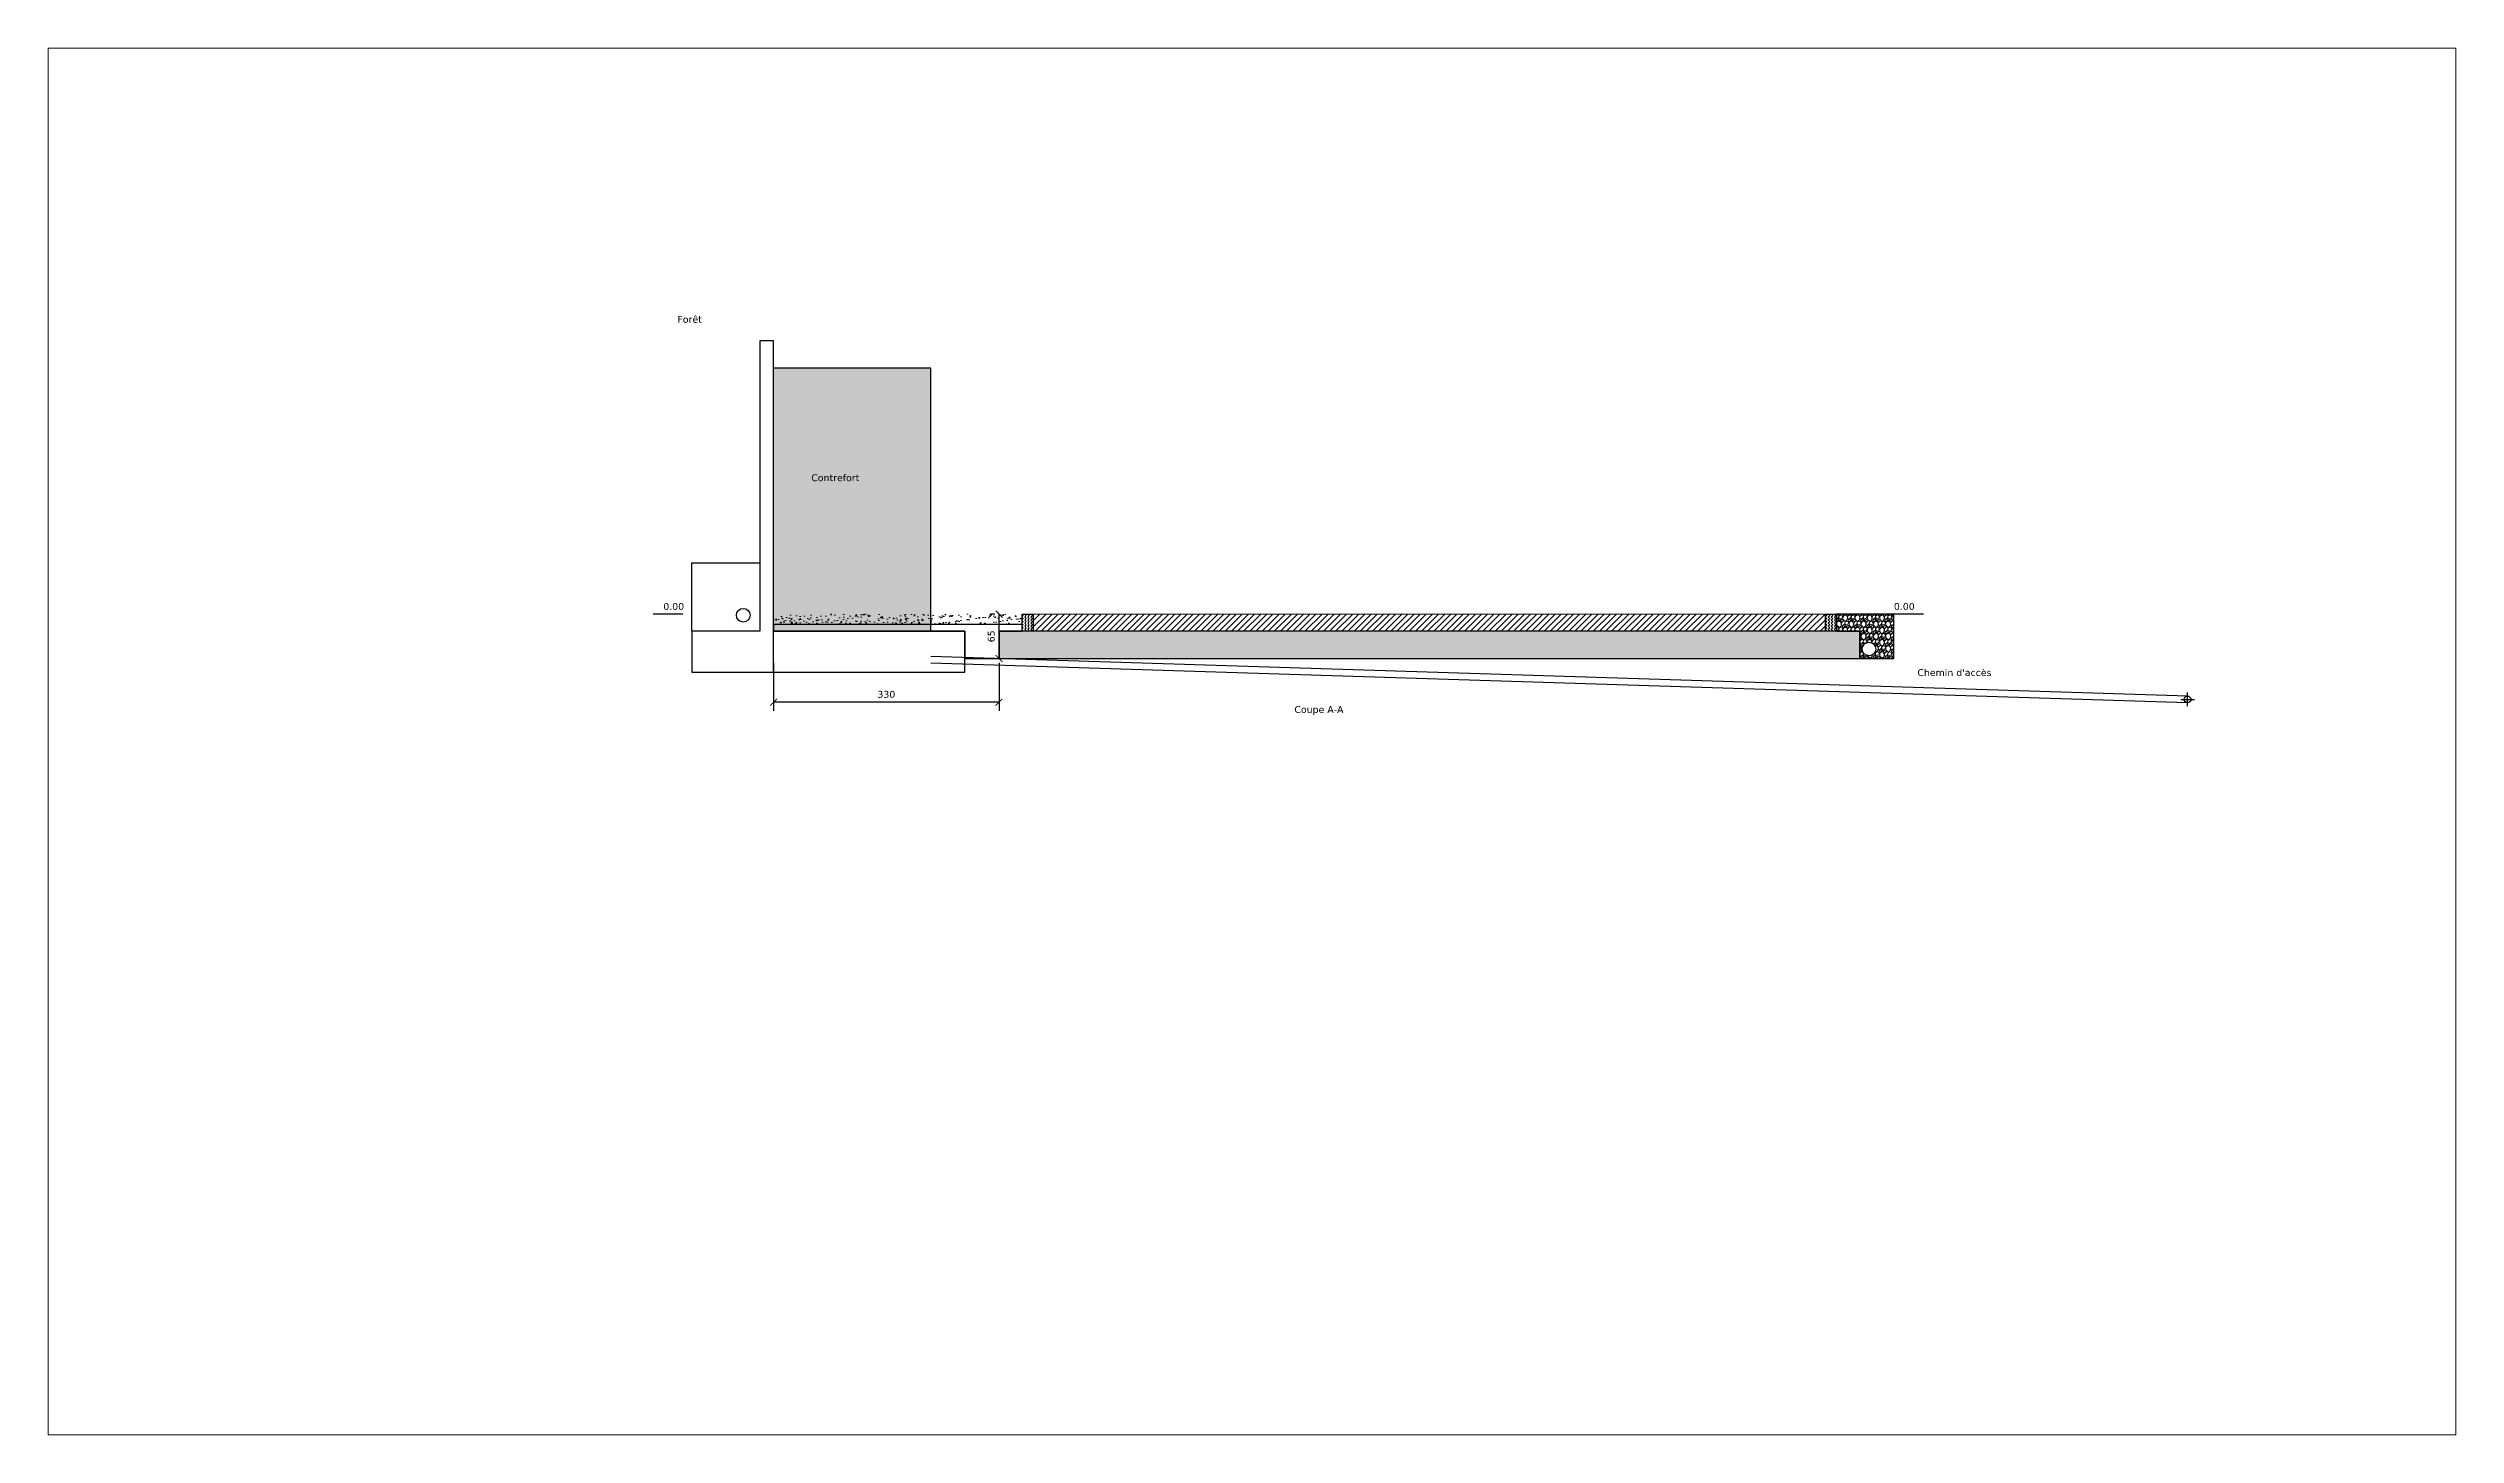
# Paper-space layout 'coupe-canalisations' of a CAD drawing. Header units: centimetres. Extents: x -76 to 276, y -34 to 169.
# The model-space entities are those that its viewports show. They can reach past a viewport. Long polylines and large blocks are cut down to what shows.
import ezdxf

# ---------------------------------------------------------------- set-up
doc = ezdxf.new("R2010")
doc.units = ezdxf.units.CM
doc.header["$PDMODE"] = 34
doc.header["$PDSIZE"] = 100
doc.layers.add('canalisations', color=1, linetype='Continuous', true_color=0xff0000)
for name, color, linetype in [('Dimensions', 6, 'Continuous'), ('Gravier', 120, 'Continuous'), ('Isolant pourtour radier', 36, 'Continuous'), ('Misapor', 4, 'Continuous'), ('Mur de soutenement-fondations', 242, 'Continuous'), ('Title Block', 250, 'Continuous')]:
    doc.layers.add(name, color=color, linetype=linetype)
doc.layers.add('hatches', color=253, linetype='Continuous', lineweight=5)
doc.styles.add('Seb', font='Verdana.ttf')
doc.dimstyles.new('d', dxfattribs={"dimtxt": 1, "dimasz": 1, "dimexe": 1.25, "dimexo": 0.625, "dimtad": 1, "dimdec": 1, "dimlfac": 0.1, "dimtxsty": 'Seb', "dimblk": 'ARCHTICK', "dimblk1": 'ARCHTICK', "dimblk2": 'ARCHTICK', "dimcen": 2.5, "dimclrd": 256, "dimclre": 256, "dimadec": 0, "dimazin": 0, "dimtfac": 1, "dimtdec": 1, "dimtmove": 0, "dimatfit": 3, "dimldrblk": 'ARCHTICK', "dimfxl": 1, "dimlwd": -1, "dimlwe": -1, "dimarcsym": 0})
pattern_1 = [(45, (138773.464, 181799.1), (4e-15, 44.9012806), [31.75, -31.75]), (135, (138795.914, 181821.55), (-44.9012806, 4e-15), [31.75, -31.75])]

# ---------------------------------------------------------------- blocks, each defined once
blk = doc.blocks.new('_ArchTick')
at = {"color": 0, "linetype": 'ByBlock', "const_width": 0.15}
blk.add_lwpolyline([(-0.5, -0.5), (0.5, 0.5)], dxfattribs=at)
blk = doc.blocks.new('*D2234')
at = {"layer": 'Defpoints', "color": 0, "transparency": 16777216}
for p in [(200384, 75763), (203684, 75763), (200384, 75123)]:
    blk.add_point(p, dxfattribs=at)
at = {"layer": 'Dimensions', "transparency": 16777216}
for p, q in [((200384, 75701), (200384, 74998)), ((203684, 75701), (203684, 74998)), ((203684, 75123), (200384, 75123))]:
    blk.add_line(p, q, dxfattribs=at)
at = {"layer": 'Dimensions', "transparency": 16777216, "xscale": 100, "yscale": 100, "zscale": 100, "rotation": 180}
blk.add_blockref('_ArchTick', (200384, 75123), dxfattribs=at)
at = {"layer": 'Dimensions', "transparency": 16777216, "xscale": 100, "yscale": 100, "zscale": 100}
blk.add_blockref('_ArchTick', (203684, 75123), dxfattribs=at)
at = {"layer": 'Dimensions', "color": 0, "transparency": 16777216, "insert": (202034, 75238), "char_height": 100, "attachment_point": 5, "style": 'Seb'}
blk.add_mtext('330', dxfattribs=at)
blk = doc.blocks.new('*D2235')
at = {"layer": 'Defpoints', "color": 0, "transparency": 16777216}
for p in [(203685, 76413), (203685, 76413), (203685, 75763)]:
    blk.add_point(p, dxfattribs=at)
at = {"layer": 'Dimensions', "transparency": 16777216}
for p, q in [((203623, 76413), (203560, 76413)), ((203685, 75763), (203685, 76413)), ((203623, 75763), (203560, 75763))]:
    blk.add_line(p, q, dxfattribs=at)
at = {"layer": 'Dimensions', "transparency": 16777216, "xscale": 100, "yscale": 100, "zscale": 100}
for p, rotation in [((203685, 76413), 90), ((203685, 75763), 270)]:
    blk.add_blockref('_ArchTick', p, dxfattribs=dict(at, rotation=rotation))
at = {"layer": 'Dimensions', "color": 0, "transparency": 16777216, "insert": (203570, 76088), "char_height": 100, "attachment_point": 5, "rotation": 90, "style": 'Seb'}
blk.add_mtext('65', dxfattribs=at)

msp = doc.modelspace()

# ---------------------------------------------------------------- hatches: boundary and pattern name
at = {"layer": 'hatches'}
h = msp.add_hatch(dxfattribs=at)
h.set_pattern_fill('AR-CONC', color=256, angle=45)
h.set_pattern_definition([(95, (138773.46, 181799.1), (140.09465, 117.55338), [19.05, -209.55]), (40, (138773.46, 181799.1), (-160.01845, 110.17673), [15.24, -167.64058]), (145.45144, (138785.14, 181808.9), (-19.9238, 227.7301), [16.19, -178.09024]), (91.1842, (138737.54, 181835.02), (221.41024, 161.9534), [28.575, -314.325]), (141.63556, (138756, 181848.52), (-7.0866, 342.82676), [24.285, -267.1356]), (36.18415, (138737.54, 181835.02), (-7.0866, 342.82676), [22.85997, -251.45973]), (66, (138764.48, 181844), (179.51998, 34.89515), [19.05, -209.55]), (11, (138764.48, 181844), (-86.53993, 173.9412), [15.24, -167.64]), (116.45145, (138779.44, 181846.9), (92.98005, 208.83634), [16.19, -178.08994]), (82.5, (138773.464, 181799.1), (-57.60547, 61.973414), [0, -165.608, 0, -170.18, 0, -168.275]), (52.5, (138773.46, 181799.1), (-23.58973, 118.087), [0, -97.028, 0, -161.798, 0, -64.135]), (12.5, (138733.41, 181759.046), (99.927863, 91.826196), [0, -63.5, 0, -198.12, 0, -262.89]), (2.5, (138715.45, 181741.09), (86.7639, 122.72239), [0, -82.55, 0, -131.572, 0, -186.69])])
edge = h.paths.add_edge_path()
edge.add_line((200384.45, 76163.33), (202684.45, 76163.33))
edge.add_line((202684.45, 76163.33), (202684.45, 80013.33))
edge.add_line((202684.45, 80013.33), (200384.45, 80013.33))
h = msp.add_hatch(dxfattribs=at)
h.set_pattern_fill('AR-CONC', color=256)
h.set_pattern_definition([(50, (138773.46, 145799.1), (182.18467, -15.93909), [19.05, -209.55]), (355, (138773.46, 145799.1), (-35.24342, 191.05685), [15.24, -167.6406]), (100.45144, (138788.65, 145797.77), (146.94125, 175.11775), [16.19, -178.09024]), (46.1842, (138773.46, 145849.9), (271.07904, -42.04233), [28.575, -314.325]), (96.63556, (138796.05, 145846.4), (237.4041, 247.4261), [24.285, -267.1356]), (351.18415, (138773.46, 145849.9), (237.4041, 247.4261), [22.86, -251.4597]), (21, (138798.86, 145837.2), (151.6144, -102.2652), [19.05, -209.55]), (326, (138798.86, 145837.2), (61.80203, 184.18797), [15.24, -167.64]), (71.45144, (138811.5, 145828.68), (213.41642, 81.92277), [16.19, -178.08994]), (37.5, (138773.464, 145799.1), (3.088603, 84.55504), [0, -165.608, 0, -170.18, 0, -168.275]), (7.5, (138773.46, 145799.1), (66.81966, 100.180575), [0, -97.028, 0, -161.798, 0, -64.135]), (327.5, (138716.82, 145799.1), (135.590595, -5.728744), [0, -63.5, 0, -198.12, 0, -262.89]), (317.5, (138691.42, 145799.1), (148.12918, 25.42649), [0, -82.55, 0, -131.572, 0, -186.69])])
h.paths.add_polyline_path([(200384.45, 76413.33), (204024.45, 76413.33), (204024.45, 76263.33), (200384.45, 76263.33)])
h = msp.add_hatch(dxfattribs=at)
h.set_pattern_fill('HONEY', color=256, scale=10, angle=45)
h.set_pattern_definition([(45, (138773.464, 145799.098), (14.233136, 53.118785), [31.75, -63.5]), (165, (138773.464, 145799.098), (-53.118785, -14.2331355), [31.75, -63.5]), (105, (138773.464, 145799.098), (-38.8856496, 38.88565), [-63.5, 31.75])])
h.paths.add_polyline_path([(204184.45, 76163.33), (203684.45, 76163.33), (203684.45, 75763.33), (216284.45, 75763.33), (216284.45, 76163.33)])
h = msp.add_hatch(dxfattribs=at)
h.set_pattern_fill('ZIGZAG', color=256, scale=10, angle=45)
h.set_pattern_definition(pattern_1)
h.paths.add_polyline_path([(204024.45, 76413.33), (204184.45, 76413.33), (204184.45, 76163.33), (204024.45, 76163.33)])
h = msp.add_hatch(dxfattribs=at)
h.set_pattern_fill('ANSI31', color=256, scale=20)
h.set_pattern_definition([(45, (138773.464, 181799.1), (-44.90128, 44.90128), [])])
h.paths.add_polyline_path([(204184.45, 76163.33), (215784.45, 76163.33), (215784.45, 76413.33), (204184.45, 76413.33)])
h = msp.add_hatch(dxfattribs=at)
h.set_pattern_fill('ZIGZAG', color=256, scale=10, angle=45)
h.set_pattern_definition(pattern_1)
h.paths.add_polyline_path([(215784.45, 76413.33), (215944.45, 76413.33), (215944.45, 76163.33), (215784.45, 76163.33)])
h = msp.add_hatch(dxfattribs=at)
h.set_pattern_fill('GRAVEL', color=256, scale=5, angle=45)
h.set_pattern_definition([(273.0127875, (138748.319, 181953.559), (89.8025611, -1526.6435406), [17.08607, -1691.52418]), (229.969741, (138749.217, 181936.4963), (987.82816778, 1167.43330043), [29.32024, -2902.70244]), (177.510447, (138730.358, 181914.046), (1885.85378546, -89.8025605), [20.67408, -2046.73614]), (312.273689, (138717.786, 181856.572), (-1706.2486628, 1885.8537856), [26.70023, -2643.32187]), (337.833654, (138735.7465, 181836.8155), (-1526.6435406, 628.61792842), [26.18169, -2591.99039]), (42.273689, (138759.993, 181826.937), (-1885.8537856, -1706.2486628), [26.70023, -2643.32187]), (82.6942405, (138779.7498, 181844.8977), (-269.40768351, -2065.45890786), [35.30968, -3495.65577]), (117.2553284, (138784.24, 181879.9207), (-1347.03841794, 2604.27427523), [33.33598, -3300.26283]), (166.4295656, (138768.9735, 181909.5556), (-1885.85378546, 449.0128059), [26.79065, -2652.27728]), (220.236358, (138742.931, 181915.842), (1077.6307347, 898.0256119), [30.58566, -1498.69685]), (267.3974378, (138719.582, 181896.085), (-89.80256114, -2065.45890785), [39.5539, -3915.83863]), (183.814075, (138807.589, 181944.579), (-1167.4332957, -89.8025611), [13.50023, -1336.52829]), (216.4692344, (138794.118, 181943.6805), (1347.038418, 987.82817355), [25.6841, -2542.73195]), (270, (138773.46, 181928.41), (89.80256, -89.80256), [17.96047, -161.64466]), (248.19859, (138756.401, 181932.904), (269.4076837, 628.6179285), [9.67207, -957.53112]), (336.80141, (138752.81, 181923.924), (-359.210245, 179.6051224), [13.67828, -670.23765]), (75.963757, (138765.381, 181918.536), (89.8025612, 449.012806), [22.21598, -718.31491]), (206.56505, (138770.77, 181940.09), (269.407684, 89.802561), [16.06436, -385.5449]), (61.3895403, (138700.7235, 181871.8385), (628.61792847, 1167.43329574), [22.5044, -2227.94133]), (115.346176, (138711.5, 181891.595), (628.61792843, -1347.0384182), [18.87995, -1869.11078]), (338.19859, (138752.809, 181958.049), (-628.6179285, 269.4076837), [19.344, -947.85918]), (28.6104597, (138770.7695, 181950.865), (-1167.4332957, -628.61792856), [22.5044, -2227.94133]), (24.443955, (138756.401, 181816.161), (-628.6179285, -269.4076836), [21.70176, -1063.38672]), (339.7751406, (138776.158, 181825.141), (-1436.84097966, 538.8153665), [18.1836, -1800.17967]), (111.80141, (138843.51, 181869.144), (-269.4076837, 628.6179285), [19.344, -947.85918]), (62.3540246, (138836.3254, 181887.105), (-808.2230508, -1526.64354063), [21.28914, -2107.6188]), (114.443955, (138799.506, 181825.141), (269.4076836, -628.6179285), [10.85088, -1074.2376]), (146.309932, (138838.121, 181863.756), (-449.012806, 269.4076836), [6.47573, -641.09975]), (210.963757, (138832.733, 181867.348), (359.210245, 179.6051224), [26.18168, -497.45273]), (231.009006, (138810.2826, 181853.878), (808.22305084, 987.82817336), [24.26335, -2402.06824]), (348.690068, (138773.464, 181910.454), (-269.407684, 89.802561), [18.3162, -439.58882]), (38.1572266, (138791.424, 181906.8615), (1706.24866293, 1347.03841825), [31.97784, -3165.80045]), (105.945396, (138816.569, 181926.618), (269.4076836, -987.8281733), [13.07541, -1294.46962]), (135, (138812.98, 181939.19), (-179.60512, 1e-14), [7.62, -119.38]), (165.256437, (138805.7925, 181854.776), (987.8281733, -269.4076837), [17.64335, -1746.69704]), (93.0127875, (138788.73, 181859.266), (-89.8025611, 1526.6435406), [34.17214, -1674.43811]), (45, (138786.93, 181893.39), (1e-14, 179.60512), [33.02, -93.98]), (10.3048465, (138810.283, 181916.74), (1526.64354044, 269.40768446), [20.08048, -1987.96584]), (299.054604, (138830.04, 181920.332), (269.4076836, -449.012806), [18.49145, -906.0825]), (252.6459754, (138839.0195, 181904.1674), (-808.22305108, -2604.27427505), [30.10725, -2980.62322]), (220.4260787, (138830.039, 181875.4306), (-1257.23585695, -1077.63073453), [31.85147, -3153.29232])])
h.paths.add_polyline_path([(216520.82, 75902.22, 1), (216320.82, 75902.22, 1)], flags=16)
h.paths.add_polyline_path([(216284.45, 75763.33), (216784.45, 75763.33), (216784.45, 76413.33), (215944.45, 76413.33), (215944.45, 76163.33), (216284.45, 76163.33)])

# ---------------------------------------------------------------- linework, layer by layer
at = {"layer": 'canalisations'}
for p, q in [((221086.03, 75213.3), (202684.45, 75794.96)), ((221082.87, 75113.35), (202684.45, 75694.91))]:
    msp.add_line(p, q, dxfattribs=at)
msp.add_point((221084.45, 75163.33), dxfattribs=at)
at = {"layer": 'Gravier'}
msp.add_lwpolyline([(199184.45, 76163.33), (199184.45, 77163.33), (200184.45, 77163.33), (200184.45, 76163.33), (199184.45, 76163.33)], dxfattribs=at)
for points in [[(200384.45, 76163.33), (203184.45, 76163.33), (203184.45, 75763.33), (203684.45, 75763.33), (203684.45, 76163.33), (204024.45, 76163.33), (204024.45, 76263.33), (200384.45, 76263.33)], [(216284.45, 75763.33), (216784.45, 75763.33), (216784.45, 76413.33), (215944.45, 76413.33), (215944.45, 76163.33), (216284.45, 76163.33)]]:
    msp.add_lwpolyline(points, close=True, dxfattribs=at)
for centre in [(199939.97, 76396.43), (216420.82, 75902.22)]:
    msp.add_circle(centre, 100, dxfattribs=at)
at = {"layer": 'hatches'}
msp.add_lwpolyline([(204184.45, 76163.33), (215784.45, 76163.33), (215784.45, 76413.33), (204184.45, 76413.33)], close=True, dxfattribs=at)
at = {"layer": 'Isolant pourtour radier'}
msp.add_lwpolyline([(204024.45, 76413.33), (204184.45, 76413.33), (204184.45, 76163.33), (204024.45, 76163.33), (204024.45, 76413.33)], dxfattribs=at)
msp.add_lwpolyline([(215784.45, 76413.33), (215944.45, 76413.33), (215944.45, 76163.33), (215784.45, 76163.33)], close=True, dxfattribs=at)
at = {"layer": 'Misapor'}
msp.add_lwpolyline([(204184.45, 76163.33), (203684.45, 76163.33), (203684.45, 75763.33), (216284.45, 75763.33), (216284.45, 76163.33), (204184.45, 76163.33)], dxfattribs=at)
at = {"layer": 'Mur de soutenement-fondations'}
for p, q in [((199184.45, 76163.33), (199184.45, 75563.33)), ((199184.45, 75563.33), (200384.45, 75563.33))]:
    msp.add_line(p, q, dxfattribs=at)
for points in [[(200384.45, 75563.33), (200384.45, 80413.33), (200184.45, 80413.33), (200184.45, 76163.33), (199184.45, 76163.33)], [(200384.45, 76163.33), (202684.45, 76163.33), (202684.45, 80013.33), (200384.45, 80013.33)], [(200384.45, 75563.33), (203184.45, 75563.33), (203184.45, 76163.33), (200384.45, 76163.33)]]:
    msp.add_lwpolyline(points, dxfattribs=at)
at = {"layer": 'Title Block'}
for p, q in [((199054.96, 76413.33), (198620.57, 76413.33)), ((217218.84, 76413.33), (216784.45, 76413.33))]:
    msp.add_line(p, q, dxfattribs=at)

# ---------------------------------------------------------------- texts
at = {"layer": 'Title Block', "style": 'Seb'}
for s, p in [('Forêt', (198975.5, 80680.68)), ('Contrefort', (200934.91, 78360.73)), ('0.00', (198768.48, 76475.33)), ('0.00', (216784.45, 76475.33)), ("Chemin d'accès", (217128.83, 75506.84))]:
    msp.add_text(s, height=100, dxfattribs=at).set_placement(p)
at = {"layer": 'Title Block', "insert": (208008.43, 75066.05), "char_height": 100, "attachment_point": 1, "style": 'Seb'}
msp.add_mtext_dynamic_manual_height_columns('Coupe A-A', width=1314.4677, gutter_width=500, heights=[0], dxfattribs=at)

# ---------------------------------------------------------------- dimensions: what is measured, and where the dimension line sits
at = {"layer": 'Dimensions'}
dim = msp.add_linear_dim(base=(203685.24, 76413.33), p1=(203685.24, 75763.33), p2=(203685.24, 76413.33), angle=90, dimstyle='d', dxfattribs=at)
dim.commit()
dim.dimension.update_dxf_attribs({"geometry": '*D2235', "text_midpoint": (203570.35, 76088.33)})
dim = msp.add_linear_dim(base=(200384.45, 75123.21), p1=(203684.45, 75763.33), p2=(200384.45, 75763.33), dimstyle='d', dxfattribs=at)
dim.commit()
dim.dimension.update_dxf_attribs({"geometry": '*D2234', "text_midpoint": (202034.45, 75238.1)})

psp = doc.layouts.new('coupe-canalisations')

# ---------------------------------------------------------------- viewports
at = {"layer": 'Title Block', "view_target_point": (1257.38, 1825)}
psp.add_viewport(center=(99.88, 67.91), size=(352.49, 203.0859), view_center_point=(206129.99, 72723.28), view_height=20308.5851, dxfattribs=at)

doc.saveas('drawing.dxf')
